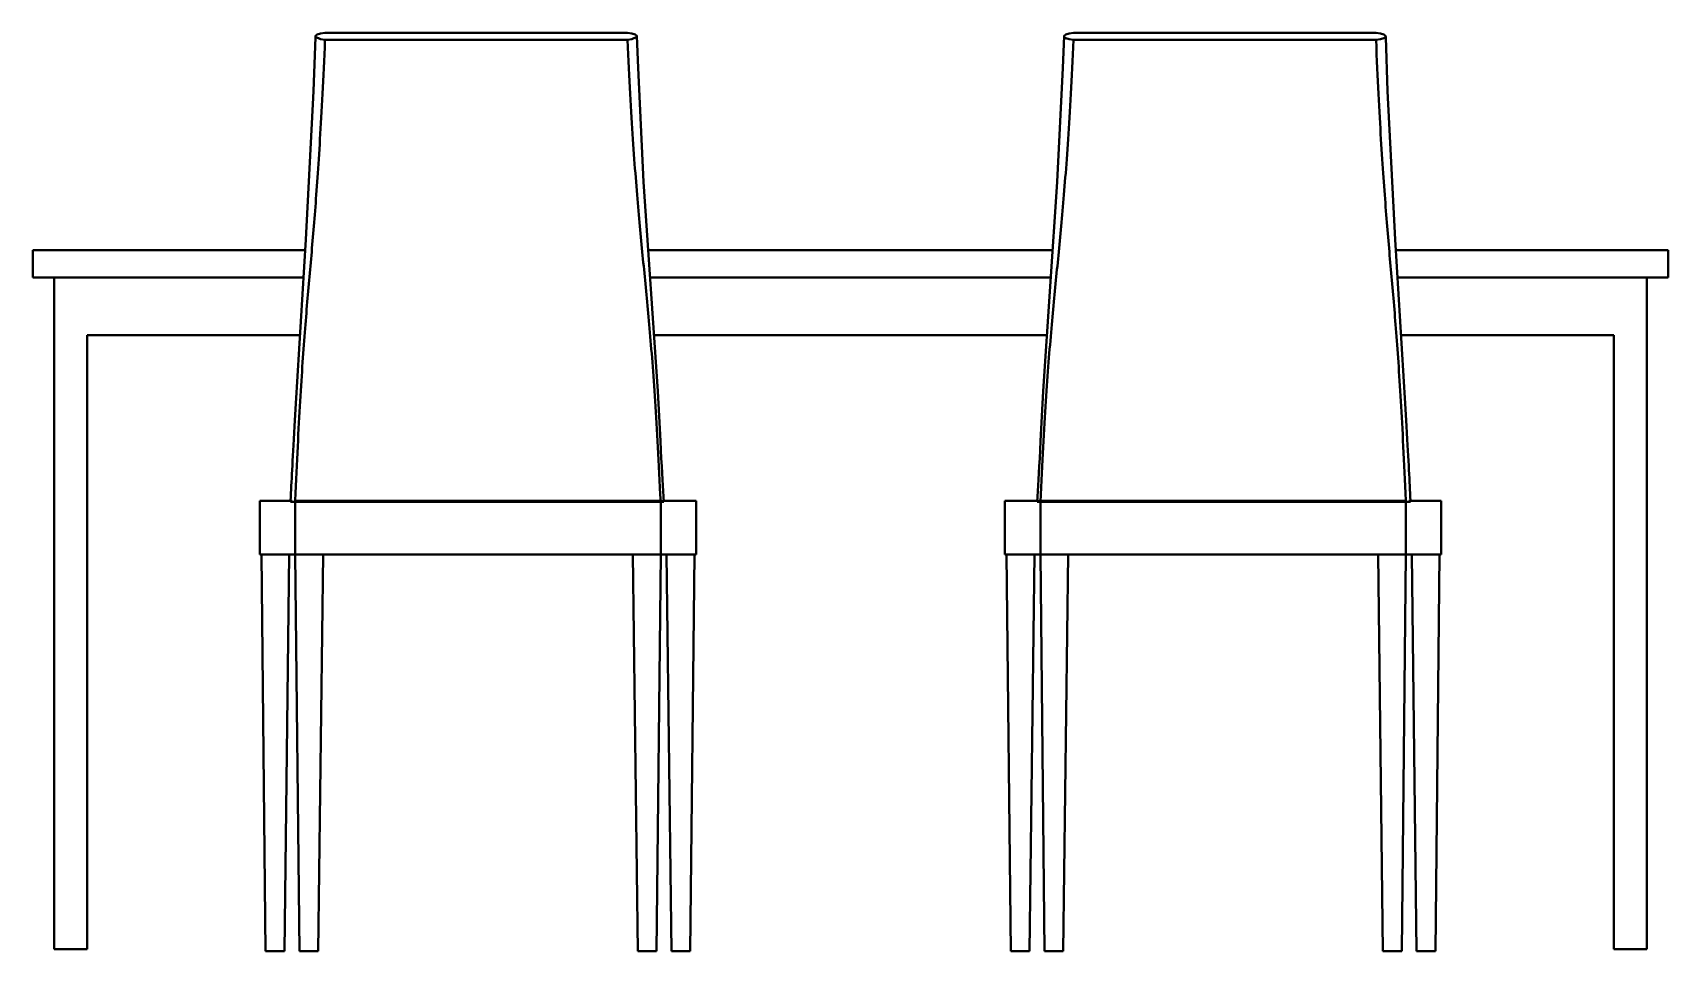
# Model space of a CAD drawing. Header units: millimetres. Extents: x -842.84 to -841.11, y -22.56 to -21.59.
import ezdxf

# ---------------------------------------------------------------- set-up
doc = ezdxf.new("R2010")
doc.units = ezdxf.units.MM
doc.layers.add('G-PLANOTM', color=6, linetype='Continuous', lineweight=40)

msp = doc.modelspace()

# ---------------------------------------------------------------- linework, layer by layer
at = {"layer": 'G-PLANOTM', "color": 0}
for p, q in [((-842.5263, -21.5854), (-842.2068, -21.5854)), ((-841.4157, -21.5854), (-841.7352, -21.5854)), ((-842.2068, -21.5931), (-842.5263, -21.5931)), ((-841.7451, -21.5899), (-841.7434, -21.5911)), ((-841.7352, -21.5931), (-841.4157, -21.5931)), ((-842.8351, -21.8152), (-842.5472, -21.8152)), ((-842.8351, -21.844), (-842.8351, -21.8152)), ((-842.1847, -21.8152), (-841.7573, -21.8152)), ((-841.3949, -21.8152), (-841.1069, -21.8152)), ((-841.1069, -21.844), (-841.1069, -21.8152)), ((-842.5489, -21.844), (-842.8351, -21.844)), ((-842.8125, -22.554), (-842.8125, -21.844)), ((-841.7595, -21.844), (-842.1828, -21.844)), ((-841.1069, -21.844), (-841.393, -21.844)), ((-841.1295, -22.554), (-841.1295, -21.844)), ((-842.7776, -21.905), (-842.7776, -22.554)), ((-842.7776, -21.905), (-842.5527, -21.905)), ((-842.1787, -21.905), (-841.7637, -21.905)), ((-841.389, -21.905), (-841.1644, -21.905)), ((-841.1644, -21.905), (-841.1644, -22.554)), ((-842.5952, -22.0801), (-842.5952, -22.137)), ((-842.5952, -22.0801), (-842.5609, -22.0801)), ((-842.5628, -22.0814), (-842.5578, -22.0814)), ((-842.5577, -22.0801), (-842.5578, -22.0801)), ((-842.5578, -22.0814), (-842.5578, -22.0801)), ((-842.5578, -22.0814), (-842.1716, -22.0814)), ((-842.5578, -22.137), (-842.5578, -22.0814)), ((-842.1716, -22.0801), (-842.5577, -22.0801)), ((-842.1697, -22.0801), (-842.1716, -22.0801)), ((-842.1716, -22.0801), (-842.1716, -22.0801)), ((-842.1716, -22.0814), (-842.1716, -22.0801)), ((-842.1716, -22.0814), (-842.1684, -22.0814)), ((-842.1716, -22.137), (-842.1716, -22.0814)), ((-842.169, -22.0801), (-842.1696, -22.0801)), ((-842.1342, -22.0801), (-842.1685, -22.0801)), ((-842.1342, -22.0801), (-842.1342, -22.137)), ((-842.1342, -22.0801), (-842.1342, -22.0801)), ((-841.8079, -22.0801), (-841.8079, -22.137)), ((-841.8078, -22.0801), (-841.8078, -22.0801)), ((-841.8078, -22.0801), (-841.7735, -22.0801)), ((-841.7704, -22.0814), (-841.7736, -22.0814)), ((-841.773, -22.0801), (-841.7724, -22.0801)), ((-841.7724, -22.0801), (-841.7704, -22.0801)), ((-841.7704, -22.0801), (-841.7704, -22.0801)), ((-841.7704, -22.0801), (-841.3843, -22.0801)), ((-841.7704, -22.0814), (-841.7704, -22.0801)), ((-841.3842, -22.0814), (-841.7704, -22.0814)), ((-841.7704, -22.137), (-841.7704, -22.0814)), ((-841.3843, -22.0801), (-841.3842, -22.0801)), ((-841.3842, -22.0814), (-841.3842, -22.0801)), ((-841.3793, -22.0814), (-841.3842, -22.0814)), ((-841.3842, -22.137), (-841.3842, -22.0814)), ((-841.3469, -22.0801), (-841.3812, -22.0801)), ((-841.3468, -22.0801), (-841.3468, -22.137)), ((-842.5578, -22.137), (-842.5952, -22.137)), ((-842.5891, -22.5563), (-842.5934, -22.137)), ((-842.5641, -22.137), (-842.5692, -22.5563)), ((-842.5578, -22.137), (-842.1716, -22.137)), ((-842.5284, -22.137), (-842.5578, -22.137)), ((-842.5534, -22.5563), (-842.5578, -22.137)), ((-842.5284, -22.137), (-842.5335, -22.5563)), ((-842.1716, -22.137), (-842.2009, -22.137)), ((-842.2009, -22.137), (-842.1959, -22.5563)), ((-842.176, -22.5563), (-842.1716, -22.137)), ((-842.1716, -22.137), (-842.1342, -22.137)), ((-842.1653, -22.137), (-842.1602, -22.5563)), ((-842.1403, -22.5563), (-842.1359, -22.137)), ((-842.1342, -22.137), (-842.1342, -22.137)), ((-841.7704, -22.137), (-841.8078, -22.137)), ((-841.8078, -22.137), (-841.8078, -22.137)), ((-841.8017, -22.5563), (-841.8061, -22.137)), ((-841.7767, -22.137), (-841.7818, -22.5563)), ((-841.3842, -22.137), (-841.7704, -22.137)), ((-841.7704, -22.137), (-841.7411, -22.137)), ((-841.7661, -22.5563), (-841.7704, -22.137)), ((-841.7411, -22.137), (-841.7462, -22.5563)), ((-841.4136, -22.137), (-841.3842, -22.137)), ((-841.4136, -22.137), (-841.4085, -22.5563)), ((-841.3886, -22.5563), (-841.3842, -22.137)), ((-841.3842, -22.137), (-841.3469, -22.137)), ((-841.3779, -22.137), (-841.3729, -22.5563)), ((-841.353, -22.5563), (-841.3486, -22.137)), ((-842.7776, -22.554), (-842.8125, -22.554)), ((-841.1295, -22.554), (-841.1644, -22.554)), ((-841.1644, -22.554), (-841.1644, -22.554)), ((-842.5692, -22.5563), (-842.5891, -22.5563)), ((-842.5335, -22.5563), (-842.5534, -22.5563)), ((-842.1959, -22.5563), (-842.176, -22.5563)), ((-842.1602, -22.5563), (-842.1403, -22.5563)), ((-841.7818, -22.5563), (-841.8017, -22.5563)), ((-841.7462, -22.5563), (-841.7661, -22.5563)), ((-841.4085, -22.5563), (-841.3886, -22.5563)), ((-841.3729, -22.5563), (-841.353, -22.5563))]:
    msp.add_line(p, q, dxfattribs=at)
for points in [[(-842.5263, -21.5854), (-842.5311, -21.5863), (-842.5345, -21.5874), (-842.5362, -21.5886), (-842.5362, -21.5899)], [(-842.2068, -21.5854), (-842.202, -21.5863), (-842.1986, -21.5874), (-842.1969, -21.5886), (-842.1969, -21.5899)], [(-841.7352, -21.5854), (-841.74, -21.5863), (-841.7434, -21.5874), (-841.7451, -21.5886), (-841.7451, -21.5899)], [(-841.4058, -21.5899), (-841.4058, -21.5886), (-841.4075, -21.5874), (-841.4109, -21.5863), (-841.4157, -21.5854)], [(-842.5585, -22.0014), (-842.5571, -21.9772), (-842.5465, -21.8041), (-842.5385, -21.6471), (-842.5365, -21.5902), (-842.5364, -21.5892)], [(-842.5362, -21.5899), (-842.5311, -21.5922), (-842.5263, -21.5931)], [(-842.1969, -21.5899), (-842.202, -21.5922), (-842.2068, -21.5931)], [(-842.1714, -22.0264), (-842.1719, -22.0173), (-842.1747, -21.9644), (-842.1896, -21.7432), (-842.1954, -21.6225), (-842.1967, -21.5892)], [(-841.7706, -22.0264), (-841.7701, -22.0173), (-841.7673, -21.9644), (-841.7525, -21.7432), (-841.7466, -21.6225), (-841.7453, -21.5892)], [(-841.7434, -21.5911), (-841.74, -21.5922), (-841.7352, -21.5931)], [(-841.4157, -21.5931), (-841.4109, -21.5922)], [(-841.4109, -21.5922), (-841.4075, -21.5911)], [(-841.4075, -21.5911), (-841.4058, -21.5899)], [(-841.3835, -22.0014), (-841.3849, -21.9772), (-841.3955, -21.8041), (-841.4036, -21.6471), (-841.4055, -21.5902), (-841.4056, -21.5892)]]:
    msp.add_lwpolyline(points, dxfattribs=at)
for points, knots in [([(-842.5577, -22.0799), (-842.556, -22.0385), (-842.5525, -21.9697), (-842.5482, -21.9081), (-842.5447, -21.8659), (-842.542, -21.8358), (-842.5394, -21.8058), (-842.5368, -21.7743), (-842.5342, -21.7394), (-842.5316, -21.6991), (-842.5289, -21.6515), (-842.5272, -21.6138), (-842.5263, -21.5931)], [-0.998099, -0.998099, -0.998099, -0.998099, -0.8333333, -0.6666667, -0.5833333, -0.5, -0.4166667, -0.3333333, -0.25, -0.1666667, -0.0833333, 0, 0, 0, 0]), ([(-842.2068, -21.5931), (-842.2058, -21.6138), (-842.2039, -21.6515), (-842.2009, -21.6991), (-842.198, -21.7394), (-842.1951, -21.7743), (-842.1921, -21.8058), (-842.1892, -21.8358), (-842.1863, -21.8659), (-842.1823, -21.9081), (-842.1775, -21.97), (-842.1735, -22.0393), (-842.1716, -22.0814)], [-1, -1, -1, -1, -0.916667, -0.833333, -0.75, -0.666667, -0.583333, -0.5, -0.416667, -0.333333, -0.166667, 0, 0, 0, 0]), ([(-841.7352, -21.5931), (-841.7362, -21.6138), (-841.7381, -21.6515), (-841.7411, -21.6991), (-841.744, -21.7394), (-841.7469, -21.7743), (-841.7499, -21.8058), (-841.7528, -21.8358), (-841.7558, -21.8659), (-841.7597, -21.9081), (-841.7646, -21.97), (-841.7685, -22.0393), (-841.7704, -22.0814)], [-1, -1, -1, -1, -0.916667, -0.833333, -0.75, -0.666667, -0.583333, -0.5, -0.416667, -0.333333, -0.166667, 0, 0, 0, 0]), ([(-841.3843, -22.0799), (-841.386, -22.0385), (-841.3895, -21.9697), (-841.3938, -21.9081), (-841.3973, -21.8659), (-841.4, -21.8358), (-841.4026, -21.8058), (-841.4052, -21.7743), (-841.4078, -21.7394), (-841.4105, -21.6991), (-841.4131, -21.6515), (-841.4148, -21.6138), (-841.4157, -21.5931)], [-0.998099, -0.998099, -0.998099, -0.998099, -0.8333333, -0.6666667, -0.5833333, -0.5, -0.4166667, -0.3333333, -0.25, -0.1666667, -0.0833333, 0, 0, 0, 0])]:
    msp.add_open_spline(points, degree=3, knots=knots, dxfattribs=at)
for points in [[(-842.5585, -22.0014), (-842.5607, -22.0402), (-842.5617, -22.0593), (-842.5627, -22.08)], [(-841.3835, -22.0014), (-841.3813, -22.0402), (-841.3803, -22.0593), (-841.3793, -22.08)], [(-842.1684, -22.0814), (-842.1692, -22.066), (-842.17, -22.0516), (-842.1714, -22.0264)], [(-841.7736, -22.0814), (-841.7728, -22.066), (-841.772, -22.0516), (-841.7706, -22.0264)]]:
    msp.add_open_spline(points, degree=3, dxfattribs=at)

doc.saveas('drawing.dxf')
